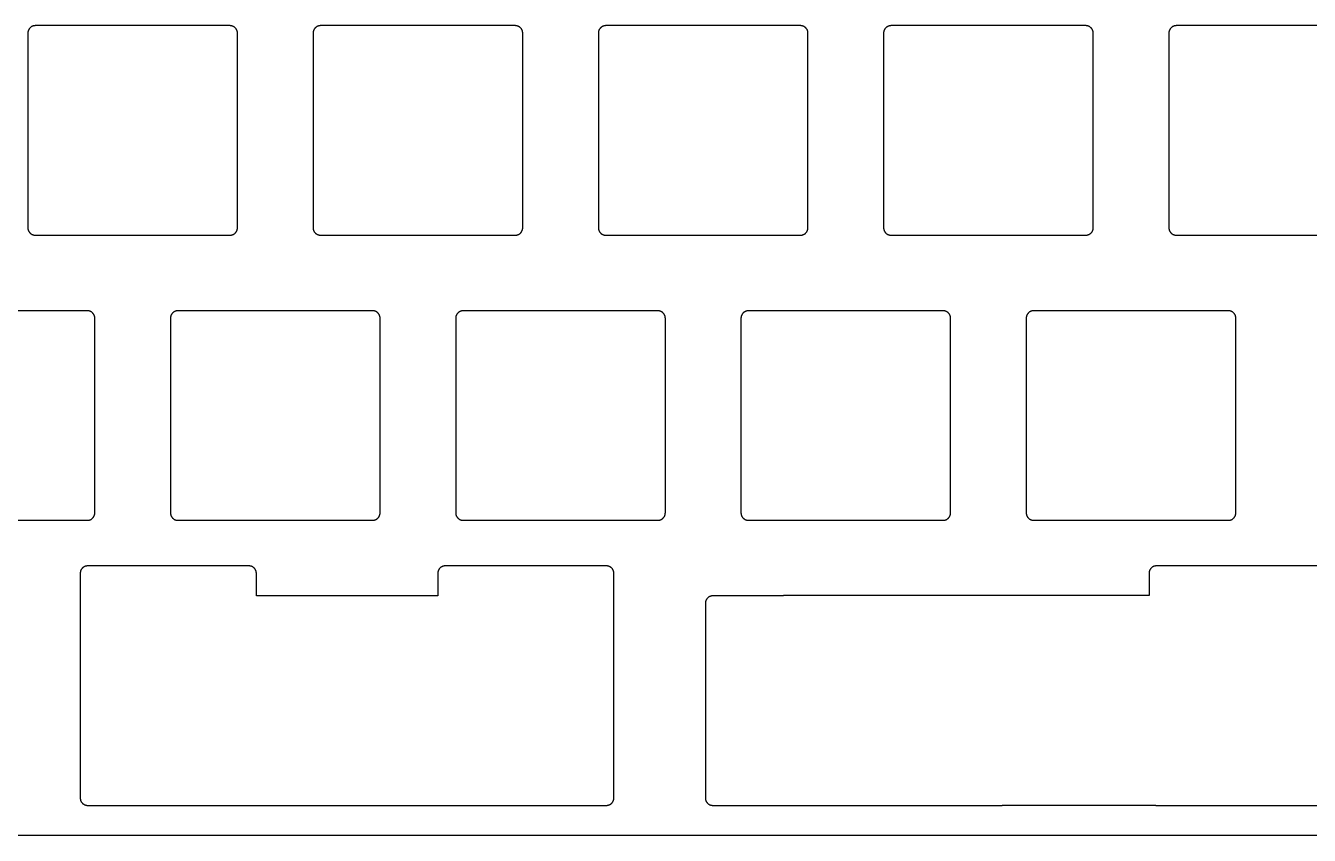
# Model space of a CAD drawing. Header units: millimetres. Extents: x -2014 to -1710, y 1046 to 1151.
# Drawn here: x -1940.5 to -1854.7, y 1051.6 to 1105.7 of the extents above; entities that cross this region are included whole.
import ezdxf

# ---------------------------------------------------------------- set-up
doc = ezdxf.new("R2010")
doc.units = ezdxf.units.MM
doc.layers.add('Layer 01', color=1, linetype='Continuous', true_color=0xff0000)

msp = doc.modelspace()

# ---------------------------------------------------------------- linework, layer by layer
at = {"layer": 'Layer 01', "color": 254, "true_color": 0xcad1ee}
for points in [[(-1939.815, 1105.706), (-1939.833, 1105.706), (-1939.85, 1105.705), (-1939.867, 1105.703), (-1939.884, 1105.701), (-1939.9, 1105.699), (-1939.917, 1105.695), (-1939.934, 1105.692), (-1939.95, 1105.687), (-1939.967, 1105.682), (-1939.983, 1105.677), (-1939.999, 1105.671), (-1940.015, 1105.664), (-1940.03, 1105.657), (-1940.046, 1105.65), (-1940.061, 1105.642), (-1940.075, 1105.633), (-1940.09, 1105.624), (-1940.104, 1105.614), (-1940.118, 1105.604), (-1940.131, 1105.594), (-1940.144, 1105.583), (-1940.157, 1105.571), (-1940.169, 1105.559), (-1940.181, 1105.547), (-1940.192, 1105.534), (-1940.203, 1105.521), (-1940.214, 1105.508), (-1940.224, 1105.494), (-1940.234, 1105.48), (-1940.243, 1105.466), (-1940.251, 1105.451), (-1940.259, 1105.436), (-1940.267, 1105.421), (-1940.274, 1105.405), (-1940.281, 1105.389), (-1940.287, 1105.373), (-1940.292, 1105.357), (-1940.297, 1105.341), (-1940.301, 1105.324), (-1940.305, 1105.308), (-1940.308, 1105.291), (-1940.311, 1105.274), (-1940.313, 1105.257), (-1940.314, 1105.24), (-1940.315, 1105.223), (-1940.315, 1105.206)], [(-1940.315, 1105.206), (-1940.315, 1092.206)], [(-1926.815, 1105.706), (-1939.815, 1105.706)], [(-1926.315, 1105.206), (-1926.316, 1105.223), (-1926.317, 1105.24), (-1926.318, 1105.257), (-1926.32, 1105.274), (-1926.323, 1105.291), (-1926.326, 1105.308), (-1926.33, 1105.324), (-1926.334, 1105.341), (-1926.339, 1105.357), (-1926.344, 1105.373), (-1926.35, 1105.389), (-1926.357, 1105.405), (-1926.364, 1105.421), (-1926.372, 1105.436), (-1926.38, 1105.451), (-1926.388, 1105.466), (-1926.397, 1105.48), (-1926.407, 1105.494), (-1926.417, 1105.508), (-1926.428, 1105.521), (-1926.439, 1105.534), (-1926.45, 1105.547), (-1926.462, 1105.559), (-1926.474, 1105.571), (-1926.487, 1105.583), (-1926.5, 1105.594), (-1926.513, 1105.604), (-1926.527, 1105.614), (-1926.541, 1105.624), (-1926.556, 1105.633), (-1926.57, 1105.642), (-1926.585, 1105.65), (-1926.601, 1105.657), (-1926.616, 1105.664), (-1926.632, 1105.671), (-1926.648, 1105.677), (-1926.664, 1105.682), (-1926.681, 1105.687), (-1926.697, 1105.692), (-1926.714, 1105.695), (-1926.731, 1105.699), (-1926.747, 1105.701), (-1926.764, 1105.703), (-1926.781, 1105.705), (-1926.798, 1105.706), (-1926.815, 1105.706)], [(-1926.315, 1104.712), (-1926.315, 1105.206)], [(-1920.765, 1105.706), (-1920.783, 1105.706), (-1920.8, 1105.705), (-1920.817, 1105.703), (-1920.834, 1105.701), (-1920.85, 1105.699), (-1920.867, 1105.695), (-1920.884, 1105.692), (-1920.9, 1105.687), (-1920.917, 1105.682), (-1920.933, 1105.677), (-1920.949, 1105.671), (-1920.965, 1105.664), (-1920.98, 1105.657), (-1920.996, 1105.65), (-1921.011, 1105.642), (-1921.025, 1105.633), (-1921.04, 1105.624), (-1921.054, 1105.614), (-1921.068, 1105.604), (-1921.081, 1105.594), (-1921.094, 1105.583), (-1921.107, 1105.571), (-1921.119, 1105.559), (-1921.131, 1105.547), (-1921.142, 1105.534), (-1921.153, 1105.521), (-1921.164, 1105.508), (-1921.174, 1105.494), (-1921.184, 1105.48), (-1921.193, 1105.466), (-1921.201, 1105.451), (-1921.209, 1105.436), (-1921.217, 1105.421), (-1921.224, 1105.405), (-1921.231, 1105.389), (-1921.237, 1105.373), (-1921.242, 1105.357), (-1921.247, 1105.341), (-1921.251, 1105.324), (-1921.255, 1105.308), (-1921.258, 1105.291), (-1921.261, 1105.274), (-1921.263, 1105.257), (-1921.264, 1105.24), (-1921.265, 1105.223), (-1921.265, 1105.206)], [(-1921.265, 1105.206), (-1921.265, 1092.206)], [(-1907.765, 1105.706), (-1920.765, 1105.706)], [(-1907.265, 1105.206), (-1907.266, 1105.223), (-1907.267, 1105.24), (-1907.268, 1105.257), (-1907.27, 1105.274), (-1907.273, 1105.291), (-1907.276, 1105.308), (-1907.28, 1105.324), (-1907.284, 1105.341), (-1907.289, 1105.357), (-1907.294, 1105.373), (-1907.3, 1105.389), (-1907.307, 1105.405), (-1907.314, 1105.421), (-1907.322, 1105.436), (-1907.33, 1105.451), (-1907.338, 1105.466), (-1907.347, 1105.48), (-1907.357, 1105.494), (-1907.367, 1105.508), (-1907.378, 1105.521), (-1907.389, 1105.534), (-1907.4, 1105.547), (-1907.412, 1105.559), (-1907.424, 1105.571), (-1907.437, 1105.583), (-1907.45, 1105.594), (-1907.463, 1105.604), (-1907.477, 1105.614), (-1907.491, 1105.624), (-1907.506, 1105.633), (-1907.52, 1105.642), (-1907.535, 1105.65), (-1907.551, 1105.657), (-1907.566, 1105.664), (-1907.582, 1105.671), (-1907.598, 1105.677), (-1907.614, 1105.682), (-1907.631, 1105.687), (-1907.647, 1105.692), (-1907.664, 1105.695), (-1907.681, 1105.699), (-1907.697, 1105.701), (-1907.714, 1105.703), (-1907.731, 1105.705), (-1907.748, 1105.706), (-1907.765, 1105.706)], [(-1907.265, 1092.206), (-1907.265, 1105.206)], [(-1901.715, 1105.706), (-1901.733, 1105.706), (-1901.75, 1105.705), (-1901.767, 1105.703), (-1901.784, 1105.701), (-1901.8, 1105.699), (-1901.817, 1105.695), (-1901.834, 1105.692), (-1901.85, 1105.687), (-1901.867, 1105.682), (-1901.883, 1105.677), (-1901.899, 1105.671), (-1901.915, 1105.664), (-1901.93, 1105.657), (-1901.946, 1105.65), (-1901.961, 1105.642), (-1901.975, 1105.633), (-1901.99, 1105.624), (-1902.004, 1105.614), (-1902.018, 1105.604), (-1902.031, 1105.594), (-1902.044, 1105.583), (-1902.057, 1105.571), (-1902.069, 1105.559), (-1902.081, 1105.547), (-1902.092, 1105.534), (-1902.103, 1105.521), (-1902.114, 1105.508), (-1902.124, 1105.494), (-1902.134, 1105.48), (-1902.143, 1105.466), (-1902.151, 1105.451), (-1902.159, 1105.436), (-1902.167, 1105.421), (-1902.174, 1105.405), (-1902.181, 1105.389), (-1902.187, 1105.373), (-1902.192, 1105.357), (-1902.197, 1105.341), (-1902.201, 1105.324), (-1902.205, 1105.308), (-1902.208, 1105.291), (-1902.211, 1105.274), (-1902.213, 1105.257), (-1902.214, 1105.24), (-1902.215, 1105.223), (-1902.215, 1105.206)], [(-1902.215, 1105.206), (-1902.215, 1092.206)], [(-1888.715, 1105.706), (-1901.715, 1105.706)], [(-1888.215, 1105.206), (-1888.216, 1105.223), (-1888.217, 1105.24), (-1888.218, 1105.257), (-1888.22, 1105.274), (-1888.223, 1105.291), (-1888.226, 1105.308), (-1888.23, 1105.324), (-1888.234, 1105.341), (-1888.239, 1105.357), (-1888.244, 1105.373), (-1888.25, 1105.389), (-1888.257, 1105.405), (-1888.264, 1105.421), (-1888.272, 1105.436), (-1888.28, 1105.451), (-1888.288, 1105.466), (-1888.297, 1105.48), (-1888.307, 1105.494), (-1888.317, 1105.508), (-1888.328, 1105.521), (-1888.339, 1105.534), (-1888.35, 1105.547), (-1888.362, 1105.559), (-1888.374, 1105.571), (-1888.387, 1105.583), (-1888.4, 1105.594), (-1888.413, 1105.604), (-1888.427, 1105.614), (-1888.441, 1105.624), (-1888.456, 1105.633), (-1888.47, 1105.642), (-1888.485, 1105.65), (-1888.501, 1105.657), (-1888.516, 1105.664), (-1888.532, 1105.671), (-1888.548, 1105.677), (-1888.564, 1105.682), (-1888.581, 1105.687), (-1888.597, 1105.692), (-1888.614, 1105.695), (-1888.631, 1105.699), (-1888.647, 1105.701), (-1888.664, 1105.703), (-1888.681, 1105.705), (-1888.698, 1105.706), (-1888.715, 1105.706)], [(-1888.215, 1092.206), (-1888.215, 1105.206)], [(-1882.665, 1105.706), (-1882.683, 1105.706), (-1882.7, 1105.705), (-1882.717, 1105.703), (-1882.734, 1105.701), (-1882.75, 1105.699), (-1882.767, 1105.695), (-1882.784, 1105.692), (-1882.8, 1105.687), (-1882.817, 1105.682), (-1882.833, 1105.677), (-1882.849, 1105.671), (-1882.865, 1105.664), (-1882.88, 1105.657), (-1882.896, 1105.65), (-1882.911, 1105.642), (-1882.925, 1105.633), (-1882.94, 1105.624), (-1882.954, 1105.614), (-1882.968, 1105.604), (-1882.981, 1105.594), (-1882.994, 1105.583), (-1883.007, 1105.571), (-1883.019, 1105.559), (-1883.031, 1105.547), (-1883.042, 1105.534), (-1883.053, 1105.521), (-1883.064, 1105.508), (-1883.074, 1105.494), (-1883.084, 1105.48), (-1883.093, 1105.466), (-1883.101, 1105.451), (-1883.109, 1105.436), (-1883.117, 1105.421), (-1883.124, 1105.405), (-1883.131, 1105.389), (-1883.137, 1105.373), (-1883.142, 1105.357), (-1883.147, 1105.341), (-1883.151, 1105.324), (-1883.155, 1105.308), (-1883.158, 1105.291), (-1883.161, 1105.274), (-1883.163, 1105.257), (-1883.164, 1105.24), (-1883.165, 1105.223), (-1883.165, 1105.206)], [(-1883.165, 1105.206), (-1883.165, 1092.206)], [(-1869.665, 1105.706), (-1882.665, 1105.706)], [(-1869.165, 1105.206), (-1869.166, 1105.223), (-1869.167, 1105.24), (-1869.168, 1105.257), (-1869.17, 1105.274), (-1869.173, 1105.291), (-1869.176, 1105.308), (-1869.18, 1105.324), (-1869.184, 1105.341), (-1869.189, 1105.357), (-1869.194, 1105.373), (-1869.2, 1105.389), (-1869.207, 1105.405), (-1869.214, 1105.421), (-1869.222, 1105.436), (-1869.23, 1105.451), (-1869.238, 1105.466), (-1869.247, 1105.48), (-1869.257, 1105.494), (-1869.267, 1105.508), (-1869.278, 1105.521), (-1869.289, 1105.534), (-1869.3, 1105.547), (-1869.312, 1105.559), (-1869.324, 1105.571), (-1869.337, 1105.583), (-1869.35, 1105.594), (-1869.363, 1105.604), (-1869.377, 1105.614), (-1869.391, 1105.624), (-1869.406, 1105.633), (-1869.42, 1105.642), (-1869.435, 1105.65), (-1869.451, 1105.657), (-1869.466, 1105.664), (-1869.482, 1105.671), (-1869.498, 1105.677), (-1869.514, 1105.682), (-1869.531, 1105.687), (-1869.547, 1105.692), (-1869.564, 1105.695), (-1869.581, 1105.699), (-1869.597, 1105.701), (-1869.614, 1105.703), (-1869.631, 1105.705), (-1869.648, 1105.706), (-1869.665, 1105.706)], [(-1869.165, 1104.711), (-1869.165, 1105.206)], [(-1863.615, 1105.706), (-1863.633, 1105.706), (-1863.65, 1105.705), (-1863.667, 1105.703), (-1863.684, 1105.701), (-1863.7, 1105.699), (-1863.717, 1105.695), (-1863.734, 1105.692), (-1863.75, 1105.687), (-1863.767, 1105.682), (-1863.783, 1105.677), (-1863.799, 1105.671), (-1863.815, 1105.664), (-1863.83, 1105.657), (-1863.846, 1105.65), (-1863.861, 1105.642), (-1863.875, 1105.633), (-1863.89, 1105.624), (-1863.904, 1105.614), (-1863.918, 1105.604), (-1863.931, 1105.594), (-1863.944, 1105.583), (-1863.957, 1105.571), (-1863.969, 1105.559), (-1863.981, 1105.547), (-1863.992, 1105.534), (-1864.003, 1105.521), (-1864.014, 1105.508), (-1864.024, 1105.494), (-1864.034, 1105.48), (-1864.043, 1105.466), (-1864.051, 1105.451), (-1864.059, 1105.436), (-1864.067, 1105.421), (-1864.074, 1105.405), (-1864.081, 1105.389), (-1864.087, 1105.373), (-1864.092, 1105.357), (-1864.097, 1105.341), (-1864.101, 1105.324), (-1864.105, 1105.308), (-1864.108, 1105.291), (-1864.111, 1105.274), (-1864.113, 1105.257), (-1864.114, 1105.24), (-1864.115, 1105.223), (-1864.115, 1105.206)], [(-1864.115, 1105.206), (-1864.115, 1092.206)], [(-1850.615, 1105.706), (-1863.615, 1105.706)], [(-1926.315, 1104.706), (-1926.315, 1104.712)], [(-1926.315, 1092.706), (-1926.315, 1104.706)], [(-1869.165, 1104.706), (-1869.165, 1104.711)], [(-1869.165, 1092.706), (-1869.165, 1104.706)], [(-1940.315, 1092.206), (-1940.315, 1092.189), (-1940.314, 1092.172), (-1940.313, 1092.155), (-1940.311, 1092.138), (-1940.308, 1092.121), (-1940.305, 1092.104), (-1940.301, 1092.087), (-1940.297, 1092.071), (-1940.292, 1092.055), (-1940.287, 1092.038), (-1940.281, 1092.022), (-1940.274, 1092.007), (-1940.267, 1091.991), (-1940.259, 1091.976), (-1940.251, 1091.961), (-1940.243, 1091.946), (-1940.234, 1091.932), (-1940.224, 1091.918), (-1940.214, 1091.904), (-1940.203, 1091.89), (-1940.192, 1091.877), (-1940.181, 1091.865), (-1940.169, 1091.852), (-1940.157, 1091.84), (-1940.144, 1091.829), (-1940.131, 1091.818), (-1940.118, 1091.807), (-1940.104, 1091.797), (-1940.09, 1091.788), (-1940.075, 1091.779), (-1940.061, 1091.77), (-1940.046, 1091.762), (-1940.03, 1091.754), (-1940.015, 1091.747), (-1939.999, 1091.741), (-1939.983, 1091.735), (-1939.967, 1091.729), (-1939.95, 1091.724), (-1939.934, 1091.72), (-1939.917, 1091.716), (-1939.9, 1091.713), (-1939.884, 1091.711), (-1939.867, 1091.708), (-1939.85, 1091.707), (-1939.833, 1091.706), (-1939.815, 1091.706)], [(-1926.815, 1091.706), (-1926.798, 1091.706), (-1926.781, 1091.707), (-1926.764, 1091.708), (-1926.747, 1091.711), (-1926.731, 1091.713), (-1926.714, 1091.716), (-1926.697, 1091.72), (-1926.681, 1091.724), (-1926.664, 1091.729), (-1926.648, 1091.735), (-1926.632, 1091.741), (-1926.616, 1091.747), (-1926.601, 1091.754), (-1926.585, 1091.762), (-1926.57, 1091.77), (-1926.556, 1091.779), (-1926.541, 1091.788), (-1926.527, 1091.797), (-1926.513, 1091.807), (-1926.5, 1091.818), (-1926.487, 1091.829), (-1926.474, 1091.84), (-1926.462, 1091.852), (-1926.45, 1091.865), (-1926.439, 1091.877), (-1926.428, 1091.89), (-1926.417, 1091.904), (-1926.407, 1091.918), (-1926.397, 1091.932), (-1926.388, 1091.946), (-1926.38, 1091.961), (-1926.372, 1091.976), (-1926.364, 1091.991), (-1926.357, 1092.007), (-1926.35, 1092.022), (-1926.344, 1092.038), (-1926.339, 1092.055), (-1926.334, 1092.071), (-1926.33, 1092.087), (-1926.326, 1092.104), (-1926.323, 1092.121), (-1926.32, 1092.138), (-1926.318, 1092.155), (-1926.317, 1092.172), (-1926.316, 1092.189), (-1926.315, 1092.206)], [(-1926.315, 1092.7), (-1926.315, 1092.706)], [(-1926.315, 1092.206), (-1926.315, 1092.7)], [(-1921.265, 1092.206), (-1921.265, 1092.189), (-1921.264, 1092.172), (-1921.263, 1092.155), (-1921.261, 1092.138), (-1921.258, 1092.121), (-1921.255, 1092.104), (-1921.251, 1092.087), (-1921.247, 1092.071), (-1921.242, 1092.055), (-1921.237, 1092.038), (-1921.231, 1092.022), (-1921.224, 1092.007), (-1921.217, 1091.991), (-1921.209, 1091.976), (-1921.201, 1091.961), (-1921.193, 1091.946), (-1921.184, 1091.932), (-1921.174, 1091.918), (-1921.164, 1091.904), (-1921.153, 1091.89), (-1921.142, 1091.877), (-1921.131, 1091.865), (-1921.119, 1091.852), (-1921.107, 1091.84), (-1921.094, 1091.829), (-1921.081, 1091.818), (-1921.068, 1091.807), (-1921.054, 1091.797), (-1921.04, 1091.788), (-1921.025, 1091.779), (-1921.011, 1091.77), (-1920.996, 1091.762), (-1920.98, 1091.754), (-1920.965, 1091.747), (-1920.949, 1091.741), (-1920.933, 1091.735), (-1920.917, 1091.729), (-1920.9, 1091.724), (-1920.884, 1091.72), (-1920.867, 1091.716), (-1920.85, 1091.713), (-1920.834, 1091.711), (-1920.817, 1091.708), (-1920.8, 1091.707), (-1920.783, 1091.706), (-1920.765, 1091.706)], [(-1907.765, 1091.706), (-1907.748, 1091.706), (-1907.731, 1091.707), (-1907.714, 1091.708), (-1907.697, 1091.711), (-1907.681, 1091.713), (-1907.664, 1091.716), (-1907.647, 1091.72), (-1907.631, 1091.724), (-1907.614, 1091.729), (-1907.598, 1091.735), (-1907.582, 1091.741), (-1907.566, 1091.747), (-1907.551, 1091.754), (-1907.535, 1091.762), (-1907.52, 1091.77), (-1907.506, 1091.779), (-1907.491, 1091.788), (-1907.477, 1091.797), (-1907.463, 1091.807), (-1907.45, 1091.818), (-1907.437, 1091.829), (-1907.424, 1091.84), (-1907.412, 1091.852), (-1907.4, 1091.865), (-1907.389, 1091.877), (-1907.378, 1091.89), (-1907.367, 1091.904), (-1907.357, 1091.918), (-1907.347, 1091.932), (-1907.338, 1091.946), (-1907.33, 1091.961), (-1907.322, 1091.976), (-1907.314, 1091.991), (-1907.307, 1092.007), (-1907.3, 1092.022), (-1907.294, 1092.038), (-1907.289, 1092.055), (-1907.284, 1092.071), (-1907.28, 1092.087), (-1907.276, 1092.104), (-1907.273, 1092.121), (-1907.27, 1092.138), (-1907.268, 1092.155), (-1907.267, 1092.172), (-1907.266, 1092.189), (-1907.265, 1092.206)], [(-1902.215, 1092.206), (-1902.215, 1092.189), (-1902.214, 1092.172), (-1902.213, 1092.155), (-1902.211, 1092.138), (-1902.208, 1092.121), (-1902.205, 1092.104), (-1902.201, 1092.087), (-1902.197, 1092.071), (-1902.192, 1092.055), (-1902.187, 1092.038), (-1902.181, 1092.022), (-1902.174, 1092.007), (-1902.167, 1091.991), (-1902.159, 1091.976), (-1902.151, 1091.961), (-1902.143, 1091.946), (-1902.134, 1091.932), (-1902.124, 1091.918), (-1902.114, 1091.904), (-1902.103, 1091.89), (-1902.092, 1091.877), (-1902.081, 1091.865), (-1902.069, 1091.852), (-1902.057, 1091.84), (-1902.044, 1091.829), (-1902.031, 1091.818), (-1902.018, 1091.807), (-1902.004, 1091.797), (-1901.99, 1091.788), (-1901.975, 1091.779), (-1901.961, 1091.77), (-1901.946, 1091.762), (-1901.93, 1091.754), (-1901.915, 1091.747), (-1901.899, 1091.741), (-1901.883, 1091.735), (-1901.867, 1091.729), (-1901.85, 1091.724), (-1901.834, 1091.72), (-1901.817, 1091.716), (-1901.8, 1091.713), (-1901.784, 1091.711), (-1901.767, 1091.708), (-1901.75, 1091.707), (-1901.733, 1091.706), (-1901.715, 1091.706)], [(-1888.715, 1091.706), (-1888.698, 1091.706), (-1888.681, 1091.707), (-1888.664, 1091.708), (-1888.647, 1091.711), (-1888.631, 1091.713), (-1888.614, 1091.716), (-1888.597, 1091.72), (-1888.581, 1091.724), (-1888.564, 1091.729), (-1888.548, 1091.735), (-1888.532, 1091.741), (-1888.516, 1091.747), (-1888.501, 1091.754), (-1888.485, 1091.762), (-1888.47, 1091.77), (-1888.456, 1091.779), (-1888.441, 1091.788), (-1888.427, 1091.797), (-1888.413, 1091.807), (-1888.4, 1091.818), (-1888.387, 1091.829), (-1888.374, 1091.84), (-1888.362, 1091.852), (-1888.35, 1091.865), (-1888.339, 1091.877), (-1888.328, 1091.89), (-1888.317, 1091.904), (-1888.307, 1091.918), (-1888.297, 1091.932), (-1888.288, 1091.946), (-1888.28, 1091.961), (-1888.272, 1091.976), (-1888.264, 1091.991), (-1888.257, 1092.007), (-1888.25, 1092.022), (-1888.244, 1092.038), (-1888.239, 1092.055), (-1888.234, 1092.071), (-1888.23, 1092.087), (-1888.226, 1092.104), (-1888.223, 1092.121), (-1888.22, 1092.138), (-1888.218, 1092.155), (-1888.217, 1092.172), (-1888.216, 1092.189), (-1888.215, 1092.206)], [(-1883.165, 1092.206), (-1883.165, 1092.189), (-1883.164, 1092.172), (-1883.163, 1092.155), (-1883.161, 1092.138), (-1883.158, 1092.121), (-1883.155, 1092.104), (-1883.151, 1092.087), (-1883.147, 1092.071), (-1883.142, 1092.055), (-1883.137, 1092.038), (-1883.131, 1092.022), (-1883.124, 1092.007), (-1883.117, 1091.991), (-1883.109, 1091.976), (-1883.101, 1091.961), (-1883.093, 1091.946), (-1883.084, 1091.932), (-1883.074, 1091.918), (-1883.064, 1091.904), (-1883.053, 1091.89), (-1883.042, 1091.877), (-1883.031, 1091.865), (-1883.019, 1091.852), (-1883.007, 1091.84), (-1882.994, 1091.829), (-1882.981, 1091.818), (-1882.968, 1091.807), (-1882.954, 1091.797), (-1882.94, 1091.788), (-1882.925, 1091.779), (-1882.911, 1091.77), (-1882.896, 1091.762), (-1882.88, 1091.754), (-1882.865, 1091.747), (-1882.849, 1091.741), (-1882.833, 1091.735), (-1882.817, 1091.729), (-1882.8, 1091.724), (-1882.784, 1091.72), (-1882.767, 1091.716), (-1882.75, 1091.713), (-1882.734, 1091.711), (-1882.717, 1091.708), (-1882.7, 1091.707), (-1882.683, 1091.706), (-1882.665, 1091.706)], [(-1869.665, 1091.706), (-1869.648, 1091.706), (-1869.631, 1091.707), (-1869.614, 1091.708), (-1869.597, 1091.711), (-1869.581, 1091.713), (-1869.564, 1091.716), (-1869.547, 1091.72), (-1869.531, 1091.724), (-1869.514, 1091.729), (-1869.498, 1091.735), (-1869.482, 1091.741), (-1869.466, 1091.747), (-1869.451, 1091.754), (-1869.435, 1091.762), (-1869.42, 1091.77), (-1869.406, 1091.779), (-1869.391, 1091.788), (-1869.377, 1091.797), (-1869.363, 1091.807), (-1869.35, 1091.818), (-1869.337, 1091.829), (-1869.324, 1091.84), (-1869.312, 1091.852), (-1869.3, 1091.865), (-1869.289, 1091.877), (-1869.278, 1091.89), (-1869.267, 1091.904), (-1869.257, 1091.918), (-1869.247, 1091.932), (-1869.238, 1091.946), (-1869.23, 1091.961), (-1869.222, 1091.976), (-1869.214, 1091.991), (-1869.207, 1092.007), (-1869.2, 1092.022), (-1869.194, 1092.038), (-1869.189, 1092.055), (-1869.184, 1092.071), (-1869.18, 1092.087), (-1869.176, 1092.104), (-1869.173, 1092.121), (-1869.17, 1092.138), (-1869.168, 1092.155), (-1869.167, 1092.172), (-1869.166, 1092.189), (-1869.165, 1092.206)], [(-1869.165, 1092.701), (-1869.165, 1092.706)], [(-1869.165, 1092.206), (-1869.165, 1092.701)], [(-1864.115, 1092.206), (-1864.115, 1092.189), (-1864.114, 1092.172), (-1864.113, 1092.155), (-1864.111, 1092.138), (-1864.108, 1092.121), (-1864.105, 1092.104), (-1864.101, 1092.087), (-1864.097, 1092.071), (-1864.092, 1092.055), (-1864.087, 1092.038), (-1864.081, 1092.022), (-1864.074, 1092.007), (-1864.067, 1091.991), (-1864.059, 1091.976), (-1864.051, 1091.961), (-1864.043, 1091.946), (-1864.034, 1091.932), (-1864.024, 1091.918), (-1864.014, 1091.904), (-1864.003, 1091.89), (-1863.992, 1091.877), (-1863.981, 1091.865), (-1863.969, 1091.852), (-1863.957, 1091.84), (-1863.944, 1091.829), (-1863.931, 1091.818), (-1863.918, 1091.807), (-1863.904, 1091.797), (-1863.89, 1091.788), (-1863.875, 1091.779), (-1863.861, 1091.77), (-1863.846, 1091.762), (-1863.83, 1091.754), (-1863.815, 1091.747), (-1863.799, 1091.741), (-1863.783, 1091.735), (-1863.767, 1091.729), (-1863.75, 1091.724), (-1863.734, 1091.72), (-1863.717, 1091.716), (-1863.7, 1091.713), (-1863.684, 1091.711), (-1863.667, 1091.708), (-1863.65, 1091.707), (-1863.633, 1091.706), (-1863.615, 1091.706)], [(-1939.815, 1091.706), (-1939.322, 1091.706)], [(-1939.322, 1091.706), (-1939.315, 1091.706)], [(-1939.315, 1091.706), (-1927.315, 1091.706)], [(-1927.315, 1091.706), (-1927.309, 1091.706)], [(-1927.309, 1091.706), (-1926.815, 1091.706)], [(-1920.765, 1091.706), (-1920.272, 1091.706)], [(-1920.272, 1091.706), (-1920.266, 1091.706)], [(-1920.266, 1091.706), (-1908.265, 1091.706)], [(-1908.265, 1091.706), (-1908.259, 1091.706)], [(-1908.259, 1091.706), (-1907.765, 1091.706)], [(-1901.715, 1091.706), (-1901.222, 1091.706)], [(-1901.222, 1091.706), (-1901.215, 1091.706)], [(-1901.215, 1091.706), (-1889.215, 1091.706)], [(-1889.215, 1091.706), (-1889.209, 1091.706)], [(-1889.209, 1091.706), (-1888.715, 1091.706)], [(-1882.665, 1091.706), (-1882.172, 1091.706)], [(-1882.172, 1091.706), (-1882.165, 1091.706)], [(-1882.165, 1091.706), (-1870.165, 1091.706)], [(-1870.165, 1091.706), (-1870.159, 1091.706)], [(-1870.159, 1091.706), (-1869.665, 1091.706)], [(-1863.615, 1091.706), (-1863.122, 1091.706)], [(-1863.122, 1091.706), (-1863.115, 1091.706)], [(-1863.115, 1091.706), (-1851.115, 1091.706)], [(-1936.34, 1086.656), (-1949.34, 1086.656)], [(-1935.84, 1086.156), (-1935.841, 1086.173), (-1935.842, 1086.19), (-1935.843, 1086.207), (-1935.845, 1086.224), (-1935.848, 1086.241), (-1935.851, 1086.258), (-1935.855, 1086.274), (-1935.859, 1086.291), (-1935.864, 1086.307), (-1935.869, 1086.323), (-1935.875, 1086.339), (-1935.882, 1086.355), (-1935.889, 1086.371), (-1935.897, 1086.386), (-1935.905, 1086.401), (-1935.913, 1086.416), (-1935.922, 1086.43), (-1935.932, 1086.444), (-1935.942, 1086.458), (-1935.953, 1086.471), (-1935.964, 1086.484), (-1935.975, 1086.497), (-1935.987, 1086.509), (-1935.999, 1086.521), (-1936.012, 1086.533), (-1936.025, 1086.544), (-1936.038, 1086.554), (-1936.052, 1086.564), (-1936.066, 1086.574), (-1936.081, 1086.583), (-1936.095, 1086.592), (-1936.11, 1086.6), (-1936.126, 1086.607), (-1936.141, 1086.614), (-1936.157, 1086.621), (-1936.173, 1086.627), (-1936.189, 1086.632), (-1936.206, 1086.637), (-1936.222, 1086.642), (-1936.239, 1086.645), (-1936.256, 1086.649), (-1936.272, 1086.651), (-1936.289, 1086.653), (-1936.306, 1086.655), (-1936.323, 1086.656), (-1936.34, 1086.656)], [(-1935.84, 1073.156), (-1935.84, 1086.156)], [(-1930.29, 1086.656), (-1930.308, 1086.656), (-1930.325, 1086.655), (-1930.342, 1086.653), (-1930.359, 1086.651), (-1930.375, 1086.649), (-1930.392, 1086.645), (-1930.409, 1086.642), (-1930.425, 1086.637), (-1930.442, 1086.632), (-1930.458, 1086.627), (-1930.474, 1086.621), (-1930.49, 1086.614), (-1930.505, 1086.607), (-1930.521, 1086.6), (-1930.536, 1086.592), (-1930.55, 1086.583), (-1930.565, 1086.574), (-1930.579, 1086.564), (-1930.593, 1086.554), (-1930.606, 1086.544), (-1930.619, 1086.533), (-1930.632, 1086.521), (-1930.644, 1086.509), (-1930.656, 1086.497), (-1930.667, 1086.484), (-1930.678, 1086.471), (-1930.689, 1086.458), (-1930.699, 1086.444), (-1930.709, 1086.43), (-1930.718, 1086.416), (-1930.726, 1086.401), (-1930.734, 1086.386), (-1930.742, 1086.371), (-1930.749, 1086.355), (-1930.756, 1086.339), (-1930.762, 1086.323), (-1930.767, 1086.307), (-1930.772, 1086.291), (-1930.776, 1086.274), (-1930.78, 1086.258), (-1930.783, 1086.241), (-1930.786, 1086.224), (-1930.788, 1086.207), (-1930.789, 1086.19), (-1930.79, 1086.173), (-1930.79, 1086.156)], [(-1930.79, 1086.156), (-1930.79, 1073.156)], [(-1917.29, 1086.656), (-1930.29, 1086.656)], [(-1916.79, 1086.156), (-1916.791, 1086.173), (-1916.792, 1086.19), (-1916.793, 1086.207), (-1916.795, 1086.224), (-1916.798, 1086.241), (-1916.801, 1086.258), (-1916.805, 1086.274), (-1916.809, 1086.291), (-1916.814, 1086.307), (-1916.819, 1086.323), (-1916.825, 1086.339), (-1916.832, 1086.355), (-1916.839, 1086.371), (-1916.847, 1086.386), (-1916.855, 1086.401), (-1916.863, 1086.416), (-1916.872, 1086.43), (-1916.882, 1086.444), (-1916.892, 1086.458), (-1916.903, 1086.471), (-1916.914, 1086.484), (-1916.925, 1086.497), (-1916.937, 1086.509), (-1916.949, 1086.521), (-1916.962, 1086.533), (-1916.975, 1086.544), (-1916.988, 1086.554), (-1917.002, 1086.564), (-1917.016, 1086.574), (-1917.031, 1086.583), (-1917.045, 1086.592), (-1917.06, 1086.6), (-1917.076, 1086.607), (-1917.091, 1086.614), (-1917.107, 1086.621), (-1917.123, 1086.627), (-1917.139, 1086.632), (-1917.156, 1086.637), (-1917.172, 1086.642), (-1917.189, 1086.645), (-1917.206, 1086.649), (-1917.222, 1086.651), (-1917.239, 1086.653), (-1917.256, 1086.655), (-1917.273, 1086.656), (-1917.29, 1086.656)], [(-1916.79, 1085.661), (-1916.79, 1086.156)], [(-1911.24, 1086.656), (-1911.258, 1086.656), (-1911.275, 1086.655), (-1911.292, 1086.653), (-1911.309, 1086.651), (-1911.325, 1086.649), (-1911.342, 1086.645), (-1911.359, 1086.642), (-1911.375, 1086.637), (-1911.392, 1086.632), (-1911.408, 1086.627), (-1911.424, 1086.621), (-1911.44, 1086.614), (-1911.455, 1086.607), (-1911.471, 1086.6), (-1911.486, 1086.592), (-1911.5, 1086.583), (-1911.515, 1086.574), (-1911.529, 1086.564), (-1911.543, 1086.554), (-1911.556, 1086.544), (-1911.569, 1086.533), (-1911.582, 1086.521), (-1911.594, 1086.509), (-1911.606, 1086.497), (-1911.617, 1086.484), (-1911.628, 1086.471), (-1911.639, 1086.458), (-1911.649, 1086.444), (-1911.659, 1086.43), (-1911.668, 1086.416), (-1911.676, 1086.401), (-1911.684, 1086.386), (-1911.692, 1086.371), (-1911.699, 1086.355), (-1911.706, 1086.339), (-1911.712, 1086.323), (-1911.717, 1086.307), (-1911.722, 1086.291), (-1911.726, 1086.274), (-1911.73, 1086.258), (-1911.733, 1086.241), (-1911.736, 1086.224), (-1911.738, 1086.207), (-1911.739, 1086.19), (-1911.74, 1086.173), (-1911.74, 1086.156)], [(-1911.74, 1086.156), (-1911.74, 1073.156)], [(-1898.24, 1086.656), (-1911.24, 1086.656)], [(-1897.74, 1086.156), (-1897.741, 1086.173), (-1897.742, 1086.19), (-1897.743, 1086.207), (-1897.745, 1086.224), (-1897.748, 1086.241), (-1897.751, 1086.258), (-1897.755, 1086.274), (-1897.759, 1086.291), (-1897.764, 1086.307), (-1897.769, 1086.323), (-1897.775, 1086.339), (-1897.782, 1086.355), (-1897.789, 1086.371), (-1897.797, 1086.386), (-1897.805, 1086.401), (-1897.813, 1086.416), (-1897.822, 1086.43), (-1897.832, 1086.444), (-1897.842, 1086.458), (-1897.853, 1086.471), (-1897.864, 1086.484), (-1897.875, 1086.497), (-1897.887, 1086.509), (-1897.899, 1086.521), (-1897.912, 1086.533), (-1897.925, 1086.544), (-1897.938, 1086.554), (-1897.952, 1086.564), (-1897.966, 1086.574), (-1897.981, 1086.583), (-1897.995, 1086.592), (-1898.01, 1086.6), (-1898.026, 1086.607), (-1898.041, 1086.614), (-1898.057, 1086.621), (-1898.073, 1086.627), (-1898.089, 1086.632), (-1898.106, 1086.637), (-1898.122, 1086.642), (-1898.139, 1086.645), (-1898.156, 1086.649), (-1898.172, 1086.651), (-1898.189, 1086.653), (-1898.206, 1086.655), (-1898.223, 1086.656), (-1898.24, 1086.656)], [(-1897.74, 1073.156), (-1897.74, 1086.156)], [(-1892.19, 1086.656), (-1892.208, 1086.656), (-1892.225, 1086.655), (-1892.242, 1086.653), (-1892.259, 1086.651), (-1892.275, 1086.649), (-1892.292, 1086.645), (-1892.309, 1086.642), (-1892.325, 1086.637), (-1892.342, 1086.632), (-1892.358, 1086.627), (-1892.374, 1086.621), (-1892.39, 1086.614), (-1892.405, 1086.607), (-1892.421, 1086.6), (-1892.436, 1086.592), (-1892.45, 1086.583), (-1892.465, 1086.574), (-1892.479, 1086.564), (-1892.493, 1086.554), (-1892.506, 1086.544), (-1892.519, 1086.533), (-1892.532, 1086.521), (-1892.544, 1086.509), (-1892.556, 1086.497), (-1892.567, 1086.484), (-1892.578, 1086.471), (-1892.589, 1086.458), (-1892.599, 1086.444), (-1892.609, 1086.43), (-1892.618, 1086.416), (-1892.626, 1086.401), (-1892.634, 1086.386), (-1892.642, 1086.371), (-1892.649, 1086.355), (-1892.656, 1086.339), (-1892.662, 1086.323), (-1892.667, 1086.307), (-1892.672, 1086.291), (-1892.676, 1086.274), (-1892.68, 1086.258), (-1892.683, 1086.241), (-1892.686, 1086.224), (-1892.688, 1086.207), (-1892.689, 1086.19), (-1892.69, 1086.173), (-1892.69, 1086.156)], [(-1892.69, 1086.156), (-1892.69, 1073.156)], [(-1879.19, 1086.656), (-1892.19, 1086.656)], [(-1878.69, 1086.156), (-1878.691, 1086.173), (-1878.692, 1086.19), (-1878.693, 1086.207), (-1878.695, 1086.224), (-1878.698, 1086.241), (-1878.701, 1086.258), (-1878.705, 1086.274), (-1878.709, 1086.291), (-1878.714, 1086.307), (-1878.719, 1086.323), (-1878.725, 1086.339), (-1878.732, 1086.355), (-1878.739, 1086.371), (-1878.747, 1086.386), (-1878.755, 1086.401), (-1878.763, 1086.416), (-1878.772, 1086.43), (-1878.782, 1086.444), (-1878.792, 1086.458), (-1878.803, 1086.471), (-1878.814, 1086.484), (-1878.825, 1086.497), (-1878.837, 1086.509), (-1878.849, 1086.521), (-1878.862, 1086.533), (-1878.875, 1086.544), (-1878.888, 1086.554), (-1878.902, 1086.564), (-1878.916, 1086.574), (-1878.931, 1086.583), (-1878.945, 1086.592), (-1878.96, 1086.6), (-1878.976, 1086.607), (-1878.991, 1086.614), (-1879.007, 1086.621), (-1879.023, 1086.627), (-1879.039, 1086.632), (-1879.056, 1086.637), (-1879.072, 1086.642), (-1879.089, 1086.645), (-1879.106, 1086.649), (-1879.122, 1086.651), (-1879.139, 1086.653), (-1879.156, 1086.655), (-1879.173, 1086.656), (-1879.19, 1086.656)], [(-1878.69, 1085.662), (-1878.69, 1086.156)], [(-1873.14, 1086.656), (-1873.158, 1086.656), (-1873.175, 1086.655), (-1873.192, 1086.653), (-1873.209, 1086.651), (-1873.225, 1086.649), (-1873.242, 1086.645), (-1873.259, 1086.642), (-1873.275, 1086.637), (-1873.292, 1086.632), (-1873.308, 1086.627), (-1873.324, 1086.621), (-1873.34, 1086.614), (-1873.355, 1086.607), (-1873.371, 1086.6), (-1873.386, 1086.592), (-1873.4, 1086.583), (-1873.415, 1086.574), (-1873.429, 1086.564), (-1873.443, 1086.554), (-1873.456, 1086.544), (-1873.469, 1086.533), (-1873.482, 1086.521), (-1873.494, 1086.509), (-1873.506, 1086.497), (-1873.517, 1086.484), (-1873.528, 1086.471), (-1873.539, 1086.458), (-1873.549, 1086.444), (-1873.559, 1086.43), (-1873.568, 1086.416), (-1873.576, 1086.401), (-1873.584, 1086.386), (-1873.592, 1086.371), (-1873.599, 1086.355), (-1873.606, 1086.339), (-1873.612, 1086.323), (-1873.617, 1086.307), (-1873.622, 1086.291), (-1873.626, 1086.274), (-1873.63, 1086.258), (-1873.633, 1086.241), (-1873.636, 1086.224), (-1873.638, 1086.207), (-1873.639, 1086.19), (-1873.64, 1086.173), (-1873.64, 1086.156)], [(-1873.64, 1086.156), (-1873.64, 1073.156)], [(-1860.14, 1086.656), (-1873.14, 1086.656)], [(-1859.64, 1086.156), (-1859.641, 1086.173), (-1859.642, 1086.19), (-1859.643, 1086.207), (-1859.645, 1086.224), (-1859.648, 1086.241), (-1859.651, 1086.258), (-1859.655, 1086.274), (-1859.659, 1086.291), (-1859.664, 1086.307), (-1859.669, 1086.323), (-1859.675, 1086.339), (-1859.682, 1086.355), (-1859.689, 1086.371), (-1859.697, 1086.386), (-1859.705, 1086.401), (-1859.713, 1086.416), (-1859.722, 1086.43), (-1859.732, 1086.444), (-1859.742, 1086.458), (-1859.753, 1086.471), (-1859.764, 1086.484), (-1859.775, 1086.497), (-1859.787, 1086.509), (-1859.799, 1086.521), (-1859.812, 1086.533), (-1859.825, 1086.544), (-1859.838, 1086.554), (-1859.852, 1086.564), (-1859.866, 1086.574), (-1859.881, 1086.583), (-1859.895, 1086.592), (-1859.91, 1086.6), (-1859.926, 1086.607), (-1859.941, 1086.614), (-1859.957, 1086.621), (-1859.973, 1086.627), (-1859.989, 1086.632), (-1860.006, 1086.637), (-1860.022, 1086.642), (-1860.039, 1086.645), (-1860.056, 1086.649), (-1860.072, 1086.651), (-1860.089, 1086.653), (-1860.106, 1086.655), (-1860.123, 1086.656), (-1860.14, 1086.656)], [(-1859.64, 1073.156), (-1859.64, 1086.156)], [(-1916.79, 1085.656), (-1916.79, 1085.661)], [(-1916.79, 1073.656), (-1916.79, 1085.656)], [(-1878.69, 1085.656), (-1878.69, 1085.662)], [(-1878.69, 1073.656), (-1878.69, 1085.656)], [(-1916.79, 1073.651), (-1916.79, 1073.656)], [(-1916.79, 1073.156), (-1916.79, 1073.651)], [(-1878.69, 1073.65), (-1878.69, 1073.656)], [(-1878.69, 1073.156), (-1878.69, 1073.65)], [(-1949.34, 1072.656), (-1936.34, 1072.656)], [(-1936.34, 1072.656), (-1936.323, 1072.656), (-1936.306, 1072.657), (-1936.289, 1072.658), (-1936.272, 1072.661), (-1936.256, 1072.663), (-1936.239, 1072.666), (-1936.222, 1072.67), (-1936.206, 1072.674), (-1936.189, 1072.679), (-1936.173, 1072.685), (-1936.157, 1072.691), (-1936.141, 1072.697), (-1936.126, 1072.704), (-1936.11, 1072.712), (-1936.095, 1072.72), (-1936.081, 1072.729), (-1936.066, 1072.738), (-1936.052, 1072.747), (-1936.038, 1072.757), (-1936.025, 1072.768), (-1936.012, 1072.779), (-1935.999, 1072.79), (-1935.987, 1072.802), (-1935.975, 1072.815), (-1935.964, 1072.827), (-1935.953, 1072.84), (-1935.942, 1072.854), (-1935.932, 1072.868), (-1935.922, 1072.882), (-1935.913, 1072.896), (-1935.905, 1072.911), (-1935.897, 1072.926), (-1935.889, 1072.941), (-1935.882, 1072.957), (-1935.875, 1072.972), (-1935.869, 1072.988), (-1935.864, 1073.005), (-1935.859, 1073.021), (-1935.855, 1073.037), (-1935.851, 1073.054), (-1935.848, 1073.071), (-1935.845, 1073.088), (-1935.843, 1073.105), (-1935.842, 1073.122), (-1935.841, 1073.139), (-1935.84, 1073.156)], [(-1930.79, 1073.156), (-1930.79, 1073.139), (-1930.789, 1073.122), (-1930.788, 1073.105), (-1930.786, 1073.088), (-1930.783, 1073.071), (-1930.78, 1073.054), (-1930.776, 1073.037), (-1930.772, 1073.021), (-1930.767, 1073.005), (-1930.762, 1072.988), (-1930.756, 1072.972), (-1930.749, 1072.957), (-1930.742, 1072.941), (-1930.734, 1072.926), (-1930.726, 1072.911), (-1930.718, 1072.896), (-1930.709, 1072.882), (-1930.699, 1072.868), (-1930.689, 1072.854), (-1930.678, 1072.84), (-1930.667, 1072.827), (-1930.656, 1072.815), (-1930.644, 1072.802), (-1930.632, 1072.79), (-1930.619, 1072.779), (-1930.606, 1072.768), (-1930.593, 1072.757), (-1930.579, 1072.747), (-1930.565, 1072.738), (-1930.55, 1072.729), (-1930.536, 1072.72), (-1930.521, 1072.712), (-1930.505, 1072.704), (-1930.49, 1072.697), (-1930.474, 1072.691), (-1930.458, 1072.685), (-1930.442, 1072.679), (-1930.425, 1072.674), (-1930.409, 1072.67), (-1930.392, 1072.666), (-1930.375, 1072.663), (-1930.359, 1072.661), (-1930.342, 1072.658), (-1930.325, 1072.657), (-1930.308, 1072.656), (-1930.29, 1072.656)], [(-1930.29, 1072.656), (-1917.29, 1072.656)], [(-1917.29, 1072.656), (-1917.273, 1072.656), (-1917.256, 1072.657), (-1917.239, 1072.658), (-1917.222, 1072.661), (-1917.206, 1072.663), (-1917.189, 1072.666), (-1917.172, 1072.67), (-1917.156, 1072.674), (-1917.139, 1072.679), (-1917.123, 1072.685), (-1917.107, 1072.691), (-1917.091, 1072.697), (-1917.076, 1072.704), (-1917.06, 1072.712), (-1917.045, 1072.72), (-1917.031, 1072.729), (-1917.016, 1072.738), (-1917.002, 1072.747), (-1916.988, 1072.757), (-1916.975, 1072.768), (-1916.962, 1072.779), (-1916.949, 1072.79), (-1916.937, 1072.802), (-1916.925, 1072.815), (-1916.914, 1072.827), (-1916.903, 1072.84), (-1916.892, 1072.854), (-1916.882, 1072.868), (-1916.872, 1072.882), (-1916.863, 1072.896), (-1916.855, 1072.911), (-1916.847, 1072.926), (-1916.839, 1072.941), (-1916.832, 1072.957), (-1916.825, 1072.972), (-1916.819, 1072.988), (-1916.814, 1073.005), (-1916.809, 1073.021), (-1916.805, 1073.037), (-1916.801, 1073.054), (-1916.798, 1073.071), (-1916.795, 1073.088), (-1916.793, 1073.105), (-1916.792, 1073.122), (-1916.791, 1073.139), (-1916.79, 1073.156)], [(-1911.74, 1073.156), (-1911.74, 1073.139), (-1911.739, 1073.122), (-1911.738, 1073.105), (-1911.736, 1073.088), (-1911.733, 1073.071), (-1911.73, 1073.054), (-1911.726, 1073.037), (-1911.722, 1073.021), (-1911.717, 1073.005), (-1911.712, 1072.988), (-1911.706, 1072.972), (-1911.699, 1072.957), (-1911.692, 1072.941), (-1911.684, 1072.926), (-1911.676, 1072.911), (-1911.668, 1072.896), (-1911.659, 1072.882), (-1911.649, 1072.868), (-1911.639, 1072.854), (-1911.628, 1072.84), (-1911.617, 1072.827), (-1911.606, 1072.815), (-1911.594, 1072.802), (-1911.582, 1072.79), (-1911.569, 1072.779), (-1911.556, 1072.768), (-1911.543, 1072.757), (-1911.529, 1072.747), (-1911.515, 1072.738), (-1911.5, 1072.729), (-1911.486, 1072.72), (-1911.471, 1072.712), (-1911.455, 1072.704), (-1911.44, 1072.697), (-1911.424, 1072.691), (-1911.408, 1072.685), (-1911.392, 1072.679), (-1911.375, 1072.674), (-1911.359, 1072.67), (-1911.342, 1072.666), (-1911.325, 1072.663), (-1911.309, 1072.661), (-1911.292, 1072.658), (-1911.275, 1072.657), (-1911.258, 1072.656), (-1911.24, 1072.656)], [(-1911.24, 1072.656), (-1898.24, 1072.656)], [(-1898.24, 1072.656), (-1898.223, 1072.656), (-1898.206, 1072.657), (-1898.189, 1072.658), (-1898.172, 1072.661), (-1898.156, 1072.663), (-1898.139, 1072.666), (-1898.122, 1072.67), (-1898.106, 1072.674), (-1898.089, 1072.679), (-1898.073, 1072.685), (-1898.057, 1072.691), (-1898.041, 1072.697), (-1898.026, 1072.704), (-1898.01, 1072.712), (-1897.995, 1072.72), (-1897.981, 1072.729), (-1897.966, 1072.738), (-1897.952, 1072.747), (-1897.938, 1072.757), (-1897.925, 1072.768), (-1897.912, 1072.779), (-1897.899, 1072.79), (-1897.887, 1072.802), (-1897.875, 1072.815), (-1897.864, 1072.827), (-1897.853, 1072.84), (-1897.842, 1072.854), (-1897.832, 1072.868), (-1897.822, 1072.882), (-1897.813, 1072.896), (-1897.805, 1072.911), (-1897.797, 1072.926), (-1897.789, 1072.941), (-1897.782, 1072.957), (-1897.775, 1072.972), (-1897.769, 1072.988), (-1897.764, 1073.005), (-1897.759, 1073.021), (-1897.755, 1073.037), (-1897.751, 1073.054), (-1897.748, 1073.071), (-1897.745, 1073.088), (-1897.743, 1073.105), (-1897.742, 1073.122), (-1897.741, 1073.139), (-1897.74, 1073.156)], [(-1892.69, 1073.156), (-1892.69, 1073.139), (-1892.689, 1073.122), (-1892.688, 1073.105), (-1892.686, 1073.088), (-1892.683, 1073.071), (-1892.68, 1073.054), (-1892.676, 1073.037), (-1892.672, 1073.021), (-1892.667, 1073.005), (-1892.662, 1072.988), (-1892.656, 1072.972), (-1892.649, 1072.957), (-1892.642, 1072.941), (-1892.634, 1072.926), (-1892.626, 1072.911), (-1892.618, 1072.896), (-1892.609, 1072.882), (-1892.599, 1072.868), (-1892.589, 1072.854), (-1892.578, 1072.84), (-1892.567, 1072.827), (-1892.556, 1072.815), (-1892.544, 1072.802), (-1892.532, 1072.79), (-1892.519, 1072.779), (-1892.506, 1072.768), (-1892.493, 1072.757), (-1892.479, 1072.747), (-1892.465, 1072.738), (-1892.45, 1072.729), (-1892.436, 1072.72), (-1892.421, 1072.712), (-1892.405, 1072.704), (-1892.39, 1072.697), (-1892.374, 1072.691), (-1892.358, 1072.685), (-1892.342, 1072.679), (-1892.325, 1072.674), (-1892.309, 1072.67), (-1892.292, 1072.666), (-1892.275, 1072.663), (-1892.259, 1072.661), (-1892.242, 1072.658), (-1892.225, 1072.657), (-1892.208, 1072.656), (-1892.19, 1072.656)], [(-1892.19, 1072.656), (-1879.19, 1072.656)], [(-1879.19, 1072.656), (-1879.173, 1072.656), (-1879.156, 1072.657), (-1879.139, 1072.658), (-1879.122, 1072.661), (-1879.106, 1072.663), (-1879.089, 1072.666), (-1879.072, 1072.67), (-1879.056, 1072.674), (-1879.039, 1072.679), (-1879.023, 1072.685), (-1879.007, 1072.691), (-1878.991, 1072.697), (-1878.976, 1072.704), (-1878.96, 1072.712), (-1878.945, 1072.72), (-1878.931, 1072.729), (-1878.916, 1072.738), (-1878.902, 1072.747), (-1878.888, 1072.757), (-1878.875, 1072.768), (-1878.862, 1072.779), (-1878.849, 1072.79), (-1878.837, 1072.802), (-1878.825, 1072.815), (-1878.814, 1072.827), (-1878.803, 1072.84), (-1878.792, 1072.854), (-1878.782, 1072.868), (-1878.772, 1072.882), (-1878.763, 1072.896), (-1878.755, 1072.911), (-1878.747, 1072.926), (-1878.739, 1072.941), (-1878.732, 1072.957), (-1878.725, 1072.972), (-1878.719, 1072.988), (-1878.714, 1073.005), (-1878.709, 1073.021), (-1878.705, 1073.037), (-1878.701, 1073.054), (-1878.698, 1073.071), (-1878.695, 1073.088), (-1878.693, 1073.105), (-1878.692, 1073.122), (-1878.691, 1073.139), (-1878.69, 1073.156)], [(-1873.64, 1073.156), (-1873.64, 1073.139), (-1873.639, 1073.122), (-1873.638, 1073.105), (-1873.636, 1073.088), (-1873.633, 1073.071), (-1873.63, 1073.054), (-1873.626, 1073.037), (-1873.622, 1073.021), (-1873.617, 1073.005), (-1873.612, 1072.988), (-1873.606, 1072.972), (-1873.599, 1072.957), (-1873.592, 1072.941), (-1873.584, 1072.926), (-1873.576, 1072.911), (-1873.568, 1072.896), (-1873.559, 1072.882), (-1873.549, 1072.868), (-1873.539, 1072.854), (-1873.528, 1072.84), (-1873.517, 1072.827), (-1873.506, 1072.815), (-1873.494, 1072.802), (-1873.482, 1072.79), (-1873.469, 1072.779), (-1873.456, 1072.768), (-1873.443, 1072.757), (-1873.429, 1072.747), (-1873.415, 1072.738), (-1873.4, 1072.729), (-1873.386, 1072.72), (-1873.371, 1072.712), (-1873.355, 1072.704), (-1873.34, 1072.697), (-1873.324, 1072.691), (-1873.308, 1072.685), (-1873.292, 1072.679), (-1873.275, 1072.674), (-1873.259, 1072.67), (-1873.242, 1072.666), (-1873.225, 1072.663), (-1873.209, 1072.661), (-1873.192, 1072.658), (-1873.175, 1072.657), (-1873.158, 1072.656), (-1873.14, 1072.656)], [(-1873.14, 1072.656), (-1860.14, 1072.656)], [(-1860.14, 1072.656), (-1860.123, 1072.656), (-1860.106, 1072.657), (-1860.089, 1072.658), (-1860.072, 1072.661), (-1860.056, 1072.663), (-1860.039, 1072.666), (-1860.022, 1072.67), (-1860.006, 1072.674), (-1859.989, 1072.679), (-1859.973, 1072.685), (-1859.957, 1072.691), (-1859.941, 1072.697), (-1859.926, 1072.704), (-1859.91, 1072.712), (-1859.895, 1072.72), (-1859.881, 1072.729), (-1859.866, 1072.738), (-1859.852, 1072.747), (-1859.838, 1072.757), (-1859.825, 1072.768), (-1859.812, 1072.779), (-1859.799, 1072.79), (-1859.787, 1072.802), (-1859.775, 1072.815), (-1859.764, 1072.827), (-1859.753, 1072.84), (-1859.742, 1072.854), (-1859.732, 1072.868), (-1859.722, 1072.882), (-1859.713, 1072.896), (-1859.705, 1072.911), (-1859.697, 1072.926), (-1859.689, 1072.941), (-1859.682, 1072.957), (-1859.675, 1072.972), (-1859.669, 1072.988), (-1859.664, 1073.005), (-1859.659, 1073.021), (-1859.655, 1073.037), (-1859.651, 1073.054), (-1859.648, 1073.071), (-1859.645, 1073.088), (-1859.643, 1073.105), (-1859.642, 1073.122), (-1859.641, 1073.139), (-1859.64, 1073.156)], [(-1936.315, 1069.609), (-1936.333, 1069.609), (-1936.35, 1069.608), (-1936.367, 1069.607), (-1936.384, 1069.605), (-1936.4, 1069.602), (-1936.417, 1069.599), (-1936.434, 1069.595), (-1936.45, 1069.591), (-1936.467, 1069.586), (-1936.483, 1069.58), (-1936.499, 1069.574), (-1936.515, 1069.568), (-1936.53, 1069.561), (-1936.545, 1069.553), (-1936.561, 1069.545), (-1936.575, 1069.536), (-1936.59, 1069.527), (-1936.604, 1069.518), (-1936.618, 1069.508), (-1936.631, 1069.497), (-1936.644, 1069.486), (-1936.657, 1069.475), (-1936.669, 1069.463), (-1936.681, 1069.451), (-1936.692, 1069.438), (-1936.703, 1069.425), (-1936.714, 1069.411), (-1936.724, 1069.398), (-1936.734, 1069.383), (-1936.743, 1069.369), (-1936.751, 1069.354), (-1936.759, 1069.339), (-1936.767, 1069.324), (-1936.774, 1069.308), (-1936.781, 1069.293), (-1936.787, 1069.277), (-1936.792, 1069.261), (-1936.797, 1069.244), (-1936.801, 1069.228), (-1936.805, 1069.211), (-1936.808, 1069.194), (-1936.811, 1069.177), (-1936.813, 1069.16), (-1936.814, 1069.143), (-1936.815, 1069.126), (-1936.815, 1069.109)], [(-1936.815, 1069.109), (-1936.815, 1054.106)], [(-1925.553, 1069.609), (-1936.315, 1069.609)], [(-1925.053, 1069.109), (-1925.053, 1069.126), (-1925.054, 1069.143), (-1925.056, 1069.16), (-1925.058, 1069.177), (-1925.06, 1069.194), (-1925.063, 1069.211), (-1925.067, 1069.228), (-1925.071, 1069.244), (-1925.076, 1069.261), (-1925.082, 1069.277), (-1925.088, 1069.293), (-1925.094, 1069.308), (-1925.101, 1069.324), (-1925.109, 1069.339), (-1925.117, 1069.354), (-1925.126, 1069.369), (-1925.135, 1069.383), (-1925.144, 1069.398), (-1925.155, 1069.411), (-1925.165, 1069.425), (-1925.176, 1069.438), (-1925.188, 1069.451), (-1925.199, 1069.463), (-1925.212, 1069.475), (-1925.224, 1069.486), (-1925.237, 1069.497), (-1925.251, 1069.508), (-1925.265, 1069.518), (-1925.279, 1069.527), (-1925.293, 1069.536), (-1925.308, 1069.545), (-1925.323, 1069.553), (-1925.338, 1069.561), (-1925.354, 1069.568), (-1925.369, 1069.574), (-1925.385, 1069.58), (-1925.402, 1069.586), (-1925.418, 1069.591), (-1925.435, 1069.595), (-1925.451, 1069.599), (-1925.468, 1069.602), (-1925.485, 1069.605), (-1925.502, 1069.607), (-1925.519, 1069.608), (-1925.536, 1069.609), (-1925.553, 1069.609)], [(-1925.053, 1067.606), (-1925.053, 1069.109)], [(-1912.439, 1069.609), (-1912.457, 1069.609), (-1912.474, 1069.608), (-1912.491, 1069.607), (-1912.508, 1069.605), (-1912.524, 1069.602), (-1912.541, 1069.599), (-1912.558, 1069.595), (-1912.574, 1069.591), (-1912.591, 1069.586), (-1912.607, 1069.58), (-1912.623, 1069.574), (-1912.639, 1069.568), (-1912.654, 1069.561), (-1912.669, 1069.553), (-1912.685, 1069.545), (-1912.699, 1069.536), (-1912.714, 1069.527), (-1912.728, 1069.518), (-1912.742, 1069.508), (-1912.755, 1069.497), (-1912.768, 1069.486), (-1912.781, 1069.475), (-1912.793, 1069.463), (-1912.805, 1069.451), (-1912.816, 1069.438), (-1912.827, 1069.425), (-1912.838, 1069.411), (-1912.848, 1069.398), (-1912.858, 1069.383), (-1912.867, 1069.369), (-1912.875, 1069.354), (-1912.883, 1069.339), (-1912.891, 1069.324), (-1912.898, 1069.308), (-1912.905, 1069.293), (-1912.911, 1069.277), (-1912.916, 1069.261), (-1912.921, 1069.244), (-1912.925, 1069.228), (-1912.929, 1069.211), (-1912.932, 1069.194), (-1912.935, 1069.177), (-1912.937, 1069.16), (-1912.938, 1069.143), (-1912.939, 1069.126), (-1912.939, 1069.109)], [(-1912.939, 1069.109), (-1912.939, 1067.606)], [(-1901.677, 1069.609), (-1912.439, 1069.609)], [(-1901.177, 1069.109), (-1901.177, 1069.126), (-1901.178, 1069.143), (-1901.18, 1069.16), (-1901.182, 1069.177), (-1901.184, 1069.194), (-1901.187, 1069.211), (-1901.191, 1069.228), (-1901.195, 1069.244), (-1901.2, 1069.261), (-1901.206, 1069.277), (-1901.212, 1069.293), (-1901.218, 1069.308), (-1901.225, 1069.324), (-1901.233, 1069.339), (-1901.241, 1069.354), (-1901.25, 1069.369), (-1901.259, 1069.383), (-1901.268, 1069.398), (-1901.279, 1069.411), (-1901.289, 1069.425), (-1901.3, 1069.438), (-1901.312, 1069.451), (-1901.323, 1069.463), (-1901.336, 1069.475), (-1901.348, 1069.486), (-1901.361, 1069.497), (-1901.375, 1069.508), (-1901.389, 1069.518), (-1901.403, 1069.527), (-1901.417, 1069.536), (-1901.432, 1069.545), (-1901.447, 1069.553), (-1901.462, 1069.561), (-1901.478, 1069.568), (-1901.494, 1069.574), (-1901.51, 1069.58), (-1901.526, 1069.586), (-1901.542, 1069.591), (-1901.559, 1069.595), (-1901.575, 1069.599), (-1901.592, 1069.602), (-1901.609, 1069.605), (-1901.626, 1069.607), (-1901.643, 1069.608), (-1901.66, 1069.609), (-1901.677, 1069.609)], [(-1901.177, 1054.106), (-1901.177, 1069.109)], [(-1864.941, 1069.61), (-1864.958, 1069.609), (-1864.976, 1069.608), (-1864.993, 1069.607), (-1865.01, 1069.605), (-1865.026, 1069.602), (-1865.043, 1069.599), (-1865.06, 1069.595), (-1865.076, 1069.591), (-1865.093, 1069.586), (-1865.109, 1069.581), (-1865.125, 1069.575), (-1865.141, 1069.568), (-1865.156, 1069.561), (-1865.171, 1069.554), (-1865.186, 1069.545), (-1865.201, 1069.537), (-1865.216, 1069.528), (-1865.23, 1069.518), (-1865.244, 1069.508), (-1865.257, 1069.497), (-1865.27, 1069.486), (-1865.283, 1069.475), (-1865.295, 1069.463), (-1865.307, 1069.451), (-1865.318, 1069.438), (-1865.329, 1069.425), (-1865.34, 1069.412), (-1865.35, 1069.398), (-1865.36, 1069.384), (-1865.369, 1069.369), (-1865.377, 1069.355), (-1865.385, 1069.34), (-1865.393, 1069.324), (-1865.4, 1069.309), (-1865.407, 1069.293), (-1865.413, 1069.277), (-1865.418, 1069.261), (-1865.423, 1069.244), (-1865.427, 1069.228), (-1865.431, 1069.211), (-1865.434, 1069.195), (-1865.437, 1069.178), (-1865.439, 1069.161), (-1865.44, 1069.144), (-1865.441, 1069.127), (-1865.441, 1069.11)], [(-1865.441, 1069.11), (-1865.441, 1067.625)], [(-1860.183, 1069.61), (-1864.941, 1069.61)], [(-1860.179, 1069.61), (-1860.183, 1069.61)], [(-1854.179, 1069.61), (-1860.179, 1069.61)], [(-1912.939, 1067.606), (-1925.053, 1067.606)], [(-1894.569, 1067.606), (-1894.586, 1067.606), (-1894.603, 1067.605), (-1894.62, 1067.603), (-1894.637, 1067.601), (-1894.654, 1067.599), (-1894.67, 1067.595), (-1894.687, 1067.592), (-1894.704, 1067.587), (-1894.72, 1067.582), (-1894.736, 1067.577), (-1894.752, 1067.571), (-1894.768, 1067.564), (-1894.783, 1067.557), (-1894.799, 1067.55), (-1894.814, 1067.542), (-1894.829, 1067.533), (-1894.843, 1067.524), (-1894.857, 1067.514), (-1894.871, 1067.504), (-1894.884, 1067.494), (-1894.897, 1067.483), (-1894.91, 1067.471), (-1894.922, 1067.459), (-1894.934, 1067.447), (-1894.946, 1067.434), (-1894.957, 1067.421), (-1894.967, 1067.408), (-1894.977, 1067.394), (-1894.987, 1067.38), (-1894.996, 1067.366), (-1895.005, 1067.351), (-1895.013, 1067.336), (-1895.02, 1067.321), (-1895.027, 1067.305), (-1895.034, 1067.289), (-1895.04, 1067.273), (-1895.045, 1067.257), (-1895.05, 1067.241), (-1895.055, 1067.224), (-1895.058, 1067.208), (-1895.061, 1067.191), (-1895.064, 1067.174), (-1895.066, 1067.157), (-1895.068, 1067.14), (-1895.068, 1067.123), (-1895.069, 1067.106)], [(-1889.946, 1067.606), (-1894.569, 1067.606)], [(-1889.809, 1067.625), (-1889.827, 1067.625), (-1889.844, 1067.624), (-1889.861, 1067.622), (-1889.878, 1067.62), (-1889.895, 1067.617), (-1889.912, 1067.614), (-1889.929, 1067.61), (-1889.946, 1067.606)], [(-1865.441, 1067.625), (-1889.809, 1067.625)], [(-1895.069, 1067.106), (-1895.069, 1054.106)], [(-1936.815, 1054.106), (-1936.815, 1054.089), (-1936.814, 1054.072), (-1936.813, 1054.055), (-1936.811, 1054.038), (-1936.808, 1054.021), (-1936.805, 1054.004), (-1936.801, 1053.987), (-1936.797, 1053.971), (-1936.792, 1053.955), (-1936.787, 1053.938), (-1936.781, 1053.922), (-1936.774, 1053.907), (-1936.767, 1053.891), (-1936.759, 1053.876), (-1936.751, 1053.861), (-1936.743, 1053.846), (-1936.734, 1053.832), (-1936.724, 1053.818), (-1936.714, 1053.804), (-1936.703, 1053.79), (-1936.692, 1053.777), (-1936.681, 1053.765), (-1936.669, 1053.752), (-1936.657, 1053.74), (-1936.644, 1053.729), (-1936.631, 1053.718), (-1936.618, 1053.707), (-1936.604, 1053.697), (-1936.59, 1053.688), (-1936.575, 1053.679), (-1936.56, 1053.67), (-1936.545, 1053.662), (-1936.53, 1053.654), (-1936.515, 1053.647), (-1936.499, 1053.641), (-1936.483, 1053.635), (-1936.467, 1053.629), (-1936.45, 1053.624), (-1936.434, 1053.62), (-1936.417, 1053.616), (-1936.4, 1053.613), (-1936.384, 1053.611), (-1936.367, 1053.608), (-1936.35, 1053.607), (-1936.333, 1053.606), (-1936.315, 1053.606)], [(-1936.315, 1053.606), (-1901.677, 1053.606)], [(-1901.677, 1053.606), (-1901.66, 1053.606), (-1901.643, 1053.607), (-1901.626, 1053.608), (-1901.609, 1053.611), (-1901.592, 1053.613), (-1901.575, 1053.616), (-1901.559, 1053.62), (-1901.542, 1053.624), (-1901.526, 1053.629), (-1901.51, 1053.635), (-1901.494, 1053.641), (-1901.478, 1053.647), (-1901.462, 1053.654), (-1901.447, 1053.662), (-1901.432, 1053.67), (-1901.417, 1053.679), (-1901.403, 1053.688), (-1901.389, 1053.697), (-1901.375, 1053.707), (-1901.361, 1053.718), (-1901.348, 1053.729), (-1901.336, 1053.74), (-1901.323, 1053.752), (-1901.312, 1053.765), (-1901.3, 1053.777), (-1901.289, 1053.79), (-1901.279, 1053.804), (-1901.268, 1053.818), (-1901.259, 1053.832), (-1901.25, 1053.846), (-1901.241, 1053.861), (-1901.233, 1053.876), (-1901.225, 1053.891), (-1901.218, 1053.907), (-1901.212, 1053.922), (-1901.206, 1053.938), (-1901.2, 1053.955), (-1901.195, 1053.971), (-1901.191, 1053.987), (-1901.187, 1054.004), (-1901.184, 1054.021), (-1901.182, 1054.038), (-1901.18, 1054.055), (-1901.178, 1054.072), (-1901.177, 1054.089), (-1901.177, 1054.106)], [(-1895.069, 1054.106), (-1895.068, 1054.089), (-1895.068, 1054.072), (-1895.066, 1054.055), (-1895.064, 1054.038), (-1895.061, 1054.021), (-1895.058, 1054.004), (-1895.055, 1053.987), (-1895.05, 1053.971), (-1895.045, 1053.955), (-1895.04, 1053.938), (-1895.034, 1053.922), (-1895.027, 1053.907), (-1895.02, 1053.891), (-1895.013, 1053.876), (-1895.005, 1053.861), (-1894.996, 1053.846), (-1894.987, 1053.832), (-1894.977, 1053.818), (-1894.967, 1053.804), (-1894.957, 1053.79), (-1894.946, 1053.777), (-1894.934, 1053.765), (-1894.922, 1053.752), (-1894.91, 1053.74), (-1894.897, 1053.729), (-1894.884, 1053.718), (-1894.871, 1053.707), (-1894.857, 1053.697), (-1894.843, 1053.688), (-1894.829, 1053.679), (-1894.814, 1053.67), (-1894.799, 1053.662), (-1894.783, 1053.654), (-1894.768, 1053.647), (-1894.752, 1053.641), (-1894.736, 1053.635), (-1894.72, 1053.629), (-1894.704, 1053.624), (-1894.687, 1053.62), (-1894.67, 1053.616), (-1894.654, 1053.613), (-1894.637, 1053.611), (-1894.62, 1053.608), (-1894.603, 1053.607), (-1894.586, 1053.606), (-1894.569, 1053.606)], [(-1894.569, 1053.606), (-1875.242, 1053.606)], [(-1875.242, 1053.606), (-1875.242, 1053.625)], [(-1875.242, 1053.625), (-1865.077, 1053.625)], [(-1865.077, 1053.625), (-1865.061, 1053.621), (-1865.044, 1053.617), (-1865.027, 1053.614), (-1865.01, 1053.611), (-1864.993, 1053.609), (-1864.976, 1053.607), (-1864.959, 1053.606), (-1864.941, 1053.606)], [(-1864.941, 1053.606), (-1830.303, 1053.606)], [(-1786.469, 1051.606), (-1956.337, 1051.606)]]:
    msp.add_lwpolyline(points, dxfattribs=at)

doc.saveas('drawing.dxf')
